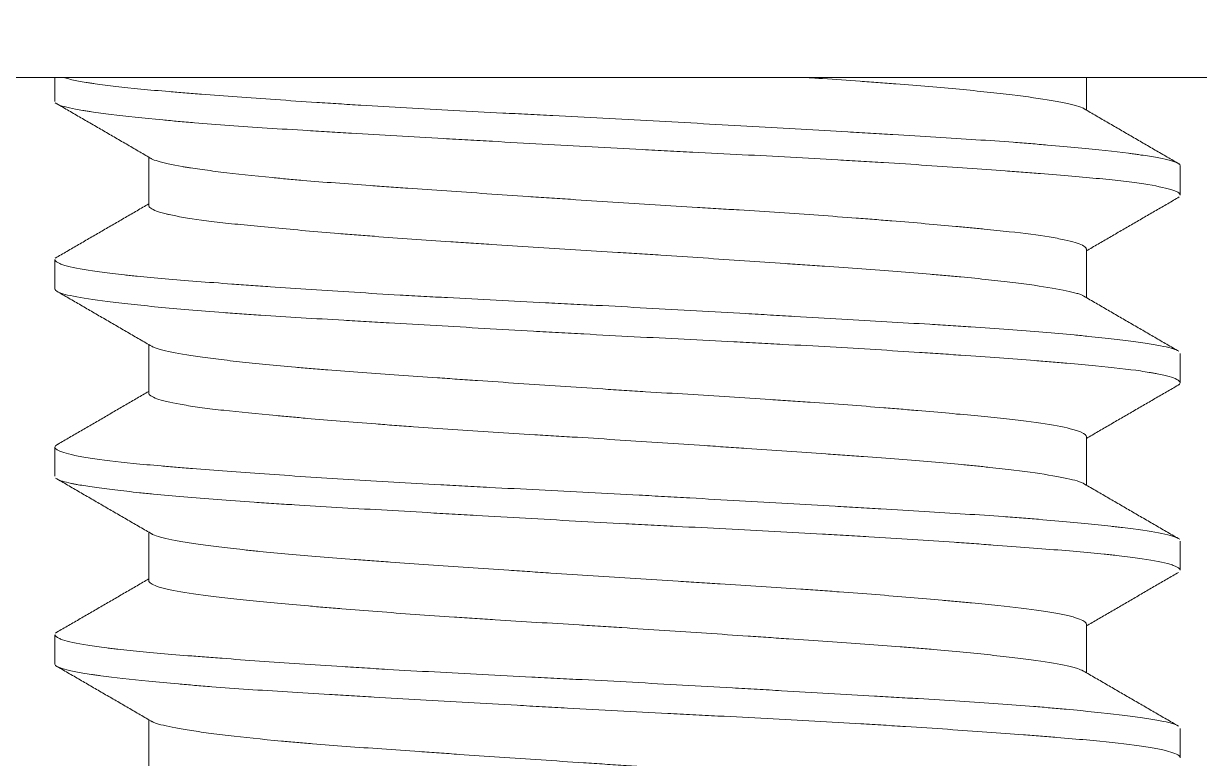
# Model space of a CAD drawing. Header units: millimetres. Extents: x 296 to 1136, y 93 to 687.
# Drawn here: x 680.71 to 686.98, y 319 to 322.92 of the extents above; entities that cross this region are included whole.
import ezdxf

# ---------------------------------------------------------------- set-up
doc = ezdxf.new("R2010")
doc.units = ezdxf.units.MM
doc.header["$LTSCALE"] = 0.75
doc.layers.add('DIM', color=3, linetype='Continuous')
doc.styles.get("Standard").update_dxf_attribs({"font": 'arial.ttf'})
doc.dimstyles.new('사본 ISO-25', dxfattribs={"dimtxt": 6, "dimasz": 6, "dimexe": 2.1, "dimexo": 2.1, "dimgap": 2, "dimtad": 1, "dimtih": 1, "dimtoh": 1, "dimdec": 1, "dimdsep": 46, "dimtxsty": 'Standard', "dimcen": 0, "dimclrd": 3, "dimclre": 3, "dimclrt": 4, "dimazin": 2, "dimtp": 0.1, "dimtm": 0.1, "dimtfac": 0.714286, "dimtdec": 1, "dimtmove": 0, "dimatfit": 3, "dimfxl": 1, "dimarcsym": 0})

msp = doc.modelspace()

# ---------------------------------------------------------------- linework, layer by layer
at = {"color": 7, "linetype": 'Continuous', "lineweight": 18}
for p, q in [((699.6767, 322.6311), (651.0767, 322.6311)), ((680.8768, 322.503), (680.8768, 322.6311)), ((686.3768, 322.6311), (686.3768, 322.4564)), ((681.3768, 321.9477), (681.3768, 322.2059)), ((686.8768, 322.1589), (686.8768, 322.0037)), ((686.3768, 321.7143), (686.3768, 321.4564)), ((680.8768, 321.5037), (680.8768, 321.6584)), ((681.3768, 320.9474), (681.3768, 321.206)), ((686.8768, 321.1587), (686.8768, 321.003)), ((686.3768, 320.7148), (686.3768, 320.4564)), ((680.8768, 320.5035), (680.8768, 320.6592)), ((681.3768, 319.9474), (681.3768, 320.2058)), ((686.8768, 320.1585), (686.8768, 320.0038)), ((686.3768, 319.7147), (686.3768, 319.4562)), ((680.8768, 319.5032), (680.8768, 319.6585)), ((681.3768, 318.9478), (681.3768, 319.2058)), ((686.8768, 319.1593), (686.8768, 319.0033))]:
    msp.add_line(p, q, dxfattribs=at)
for points, knots in [([(686.8768, 322.159), (686.8769, 322.1606), (686.8765, 322.1623), (686.8749, 322.1651), (686.874, 322.1662), (686.8717, 322.1686), (686.8703, 322.1697), (686.8552, 322.1802), (686.8259, 322.189), (686.759, 322.2025), (686.7328, 322.2071), (686.6876, 322.2141), (686.6716, 322.2164), (686.646, 322.22), (686.6372, 322.2212), (686.6192, 322.2236), (686.61, 322.2248), (686.5251, 322.2356), (686.436, 322.2454), (686.2824, 322.2602), (686.2278, 322.2652), (686.1554, 322.2714), (686.1407, 322.2726), (686.1108, 322.2751), (686.0957, 322.2763), (686.0497, 322.28), (686.0184, 322.2824), (685.8588, 322.2943), (685.7212, 322.3032), (685.5002, 322.3168), (685.4241, 322.3214), (685.3062, 322.3283), (685.2662, 322.3306), (685.1857, 322.3353), (685.1452, 322.3377), (684.9408, 322.3495), (684.7722, 322.3591), (684.5118, 322.374), (684.4237, 322.379), (684.245, 322.3891), (684.1557, 322.3942), (683.9772, 322.404), (683.888, 322.4088), (683.7097, 322.4181), (683.6207, 322.4227), (683.4871, 322.4295), (683.4426, 322.4317), (683.3536, 322.4363), (683.3091, 322.4386), (683.1767, 322.4454), (683.0899, 322.4499), (682.8335, 322.4636), (682.6681, 322.4729), (682.4683, 322.485), (682.4287, 322.4875), (682.3502, 322.4924), (682.3115, 322.4949), (682.1976, 322.5024), (682.0509, 322.5123), (681.9142, 322.5221), (681.7827, 322.5318), (681.7194, 322.5366), (681.6285, 322.5436), (681.5987, 322.5459), (681.5411, 322.5505), (681.5131, 322.5528), (681.4319, 322.5596), (681.3811, 322.5641), (681.2392, 322.5777), (681.1581, 322.5869), (681.0826, 322.5978), (681.0745, 322.599), (681.0587, 322.6015), (681.0358, 322.6051), (681.0151, 322.6088), (680.9767, 322.6161), (680.9484, 322.6226), (680.9267, 322.6291), (680.9221, 322.6306)], [0, 0, 0, 0, 0.010496, 0.010496, 0.018037, 0.018037, 0.025578, 0.025578, 0.085906, 0.085906, 0.11607, 0.11607, 0.131153, 0.131153, 0.138694, 0.138694, 0.146235, 0.146235, 0.206563, 0.206563, 0.236727, 0.236727, 0.244268, 0.244268, 0.251809, 0.251809, 0.266891, 0.266891, 0.327219, 0.327219, 0.357383, 0.357383, 0.372465, 0.372465, 0.387547, 0.387547, 0.447876, 0.447876, 0.47804, 0.47804, 0.508204, 0.508204, 0.538368, 0.538368, 0.568532, 0.568532, 0.583614, 0.583614, 0.598696, 0.598696, 0.62886, 0.62886, 0.689189, 0.689189, 0.704271, 0.704271, 0.719353, 0.719353, 0.749517, 0.779681, 0.779681, 0.809845, 0.809845, 0.824927, 0.824927, 0.840009, 0.840009, 0.870173, 0.870173, 0.930502, 0.930502, 0.938043, 0.938043, 0.945584, 0.960666, 0.960666, 0.99083, 1, 1, 1, 1]), ([(686.3631, 322.4644), (686.3542, 322.4696), (686.3411, 322.4747), (686.3159, 322.4822), (686.3073, 322.4845), (686.2883, 322.4892), (686.2779, 322.4915), (686.2441, 322.4986), (686.2184, 322.5034), (686.1321, 322.5177), (686.0623, 322.5275), (685.9597, 322.54), (685.9383, 322.5425), (685.8941, 322.5476), (685.8712, 322.5501), (685.8008, 322.5577), (685.7514, 322.5627), (685.5961, 322.5774), (685.483, 322.5866), (685.3449, 322.5972), (685.3294, 322.5983), (685.2981, 322.6007), (685.2823, 322.6018), (685.2346, 322.6054), (685.2024, 322.6077), (685.1047, 322.6147), (685.0382, 322.6194), (684.943, 322.6261), (684.9156, 322.628), (684.8879, 322.6299)], [0, 0, 0, 0, 0.097221, 0.097221, 0.140624, 0.140624, 0.184026, 0.184026, 0.270832, 0.270832, 0.444443, 0.444443, 0.487846, 0.487846, 0.531249, 0.531249, 0.618055, 0.618055, 0.791666, 0.791666, 0.813368, 0.813368, 0.835069, 0.835069, 0.878472, 0.878472, 0.965278, 0.965278, 1, 1, 1, 1]), ([(680.8868, 322.4901), (680.8877, 322.4896), (680.8887, 322.489), (680.9063, 322.4793), (680.9386, 322.4705), (680.9987, 322.4591), (681.0117, 322.4568), (681.0328, 322.4533), (681.0401, 322.4521), (681.0551, 322.4498), (681.0937, 322.4439), (681.138, 322.438), (681.2547, 322.4237), (681.3463, 322.4138), (681.4655, 322.4026), (681.479, 322.4014), (681.5064, 322.3989), (681.5203, 322.3976), (681.5626, 322.3939), (681.5914, 322.3914), (681.6801, 322.384), (681.742, 322.3792), (681.9355, 322.3652), (682.0752, 322.3562), (682.2447, 322.346), (682.2637, 322.3448), (682.302, 322.3425), (682.3596, 322.3391), (682.4182, 322.3356), (682.5365, 322.3287), (682.6973, 322.3194), (682.8644, 322.3098), (682.992, 322.3025), (683.0564, 322.2988), (683.1216, 322.295), (683.1654, 322.2925), (683.1873, 322.2913), (683.3854, 322.28), (683.5625, 322.2699), (683.8296, 322.2554), (683.9189, 322.2506), (684.0532, 322.2436), (684.098, 322.2413), (684.1879, 322.2367), (684.2329, 322.2344), (684.4559, 322.2231), (684.63, 322.2142), (684.8846, 322.2005), (684.9684, 322.1958), (685.0924, 322.1887), (685.1335, 322.1863), (685.215, 322.1814), (685.2551, 322.179), (685.4529, 322.1668), (685.6018, 322.1569), (685.8116, 322.1421), (685.8792, 322.1372), (685.9771, 322.1299), (686.0092, 322.1275), (686.0716, 322.1227), (686.102, 322.1204), (686.2497, 322.1089), (686.3549, 322.1), (686.4932, 322.0863), (686.5361, 322.0817), (686.615, 322.0722), (686.6506, 322.0675), (686.7456, 322.0531), (686.7936, 322.0432), (686.8345, 322.0307), (686.8417, 322.0282), (686.8542, 322.0232), (686.8594, 322.0207), (686.8721, 322.0132), (686.8764, 322.0083), (686.8768, 322.0033), (686.8768, 322.0031), (686.8768, 322.0028)], [0, 0, 0, 0, 0.003745, 0.003745, 0.062265, 0.062265, 0.076895, 0.076895, 0.08421, 0.08421, 0.091526, 0.120786, 0.120786, 0.179306, 0.179306, 0.186621, 0.186621, 0.193937, 0.193937, 0.208567, 0.208567, 0.237827, 0.237827, 0.296348, 0.296348, 0.303663, 0.303663, 0.310978, 0.325608, 0.325608, 0.354868, 0.384128, 0.384128, 0.398759, 0.406074, 0.406074, 0.413389, 0.413389, 0.471909, 0.471909, 0.501169, 0.501169, 0.5158, 0.5158, 0.53043, 0.53043, 0.58895, 0.58895, 0.618211, 0.618211, 0.632841, 0.632841, 0.647471, 0.647471, 0.705991, 0.705991, 0.735252, 0.735252, 0.749882, 0.749882, 0.764512, 0.764512, 0.823033, 0.823033, 0.852293, 0.852293, 0.881553, 0.881553, 0.940074, 0.940074, 0.954704, 0.954704, 0.969334, 0.969334, 0.998594, 0.998594, 1, 1, 1, 1]), ([(681.3887, 322.1989), (681.3896, 322.1984), (681.3905, 322.1978), (681.3998, 322.1926), (681.4114, 322.188), (681.4562, 322.1742), (681.4992, 322.165), (681.5626, 322.1543), (681.5699, 322.1531), (681.5848, 322.1506), (681.5925, 322.1494), (681.6161, 322.1458), (681.6326, 322.1433), (681.6843, 322.136), (681.7216, 322.1311), (681.842, 322.1162), (681.9335, 322.1062), (682.0496, 322.095), (682.0627, 322.0938), (682.0891, 322.0914), (682.1025, 322.0901), (682.1429, 322.0865), (682.1704, 322.0841), (682.2544, 322.077), (682.3706, 322.0678), (682.495, 322.0586), (682.5913, 322.0516), (682.6403, 322.0481), (682.6904, 322.0446), (682.7241, 322.0422), (682.7411, 322.041), (682.8944, 322.0303), (683.035, 322.0206), (683.2519, 322.0058), (683.3252, 322.0008), (683.4368, 321.9932), (683.4742, 321.9907), (683.5308, 321.9869), (683.5497, 321.9857), (683.5875, 321.9831), (683.6064, 321.9819), (683.7008, 321.9756), (683.7762, 321.9706), (683.9269, 321.961), (684.0021, 321.9563), (684.1524, 321.947), (684.2274, 321.9424), (684.3398, 321.9354), (684.3773, 321.9331), (684.4517, 321.9284), (684.4886, 321.9261), (684.6714, 321.9145), (684.8127, 321.9052), (685.0172, 321.8906), (685.0842, 321.8857), (685.1827, 321.8782), (685.215, 321.8757), (685.2785, 321.8707), (685.3096, 321.8682), (685.4627, 321.8557), (685.5763, 321.8458), (685.7072, 321.8339), (685.7328, 321.8315), (685.7829, 321.8268), (685.8075, 321.8244), (685.8786, 321.8174), (685.9231, 321.8128), (686.0475, 321.7989), (686.1188, 321.7896), (686.1929, 321.7775), (686.2069, 321.7751), (686.2335, 321.7702), (686.2459, 321.7677), (686.2807, 321.7603), (686.3004, 321.7553), (686.3496, 321.7403), (686.3691, 321.7303), (686.3762, 321.7183), (686.3768, 321.7163), (686.3768, 321.7142)], [0, 0, 0, 0, 0.003579, 0.003579, 0.033397, 0.033397, 0.093035, 0.093035, 0.100489, 0.100489, 0.107944, 0.107944, 0.122853, 0.122853, 0.152672, 0.152672, 0.212309, 0.212309, 0.219764, 0.219764, 0.227219, 0.227219, 0.242128, 0.242128, 0.271947, 0.301766, 0.301766, 0.316675, 0.32413, 0.32413, 0.331584, 0.331584, 0.391222, 0.391222, 0.42104, 0.42104, 0.43595, 0.43595, 0.443404, 0.443404, 0.450859, 0.450859, 0.480678, 0.480678, 0.510497, 0.510497, 0.540315, 0.540315, 0.555225, 0.555225, 0.570134, 0.570134, 0.629771, 0.629771, 0.65959, 0.65959, 0.674499, 0.674499, 0.689409, 0.689409, 0.749046, 0.749046, 0.763956, 0.763956, 0.778865, 0.778865, 0.808684, 0.808684, 0.868321, 0.868321, 0.88323, 0.88323, 0.89814, 0.89814, 0.927959, 0.927959, 0.987596, 0.987596, 1, 1, 1, 1]), ([(686.3609, 321.4656), (686.3567, 321.4679), (686.3517, 321.4701), (686.3399, 321.4747), (686.3331, 321.477), (686.31, 321.484), (686.2914, 321.4886), (686.2256, 321.5026), (686.1688, 321.5121), (686.0813, 321.5245), (686.0629, 321.527), (686.0248, 321.532), (686.0051, 321.5345), (685.9439, 321.542), (685.8568, 321.552), (685.7589, 321.5619), (685.6814, 321.5693), (685.6417, 321.573), (685.6003, 321.5766), (685.5724, 321.579), (685.5583, 321.5802), (685.4299, 321.5909), (685.3082, 321.6001), (685.1146, 321.614), (685.0482, 321.6187), (684.9459, 321.6259), (684.9113, 321.6283), (684.8587, 321.6319), (684.841, 321.6331), (684.8056, 321.6356), (684.7878, 321.6368), (684.6276, 321.6478), (684.482, 321.6578), (684.2589, 321.6729), (684.1837, 321.6779), (684.0697, 321.6855), (684.0314, 321.688), (683.9551, 321.693), (683.917, 321.6954), (683.727, 321.7076), (683.5764, 321.7167), (683.3527, 321.7306), (683.2785, 321.7352), (683.1678, 321.7423), (683.1312, 321.7446), (683.0588, 321.7494), (683.023, 321.7517), (682.8459, 321.7636), (682.7101, 321.7733), (682.5477, 321.7858), (682.5156, 321.7883), (682.4522, 321.7933), (682.4208, 321.7959), (682.3287, 321.8034), (682.2698, 321.8085), (682.1568, 321.8183), (682.1028, 321.8232), (681.9994, 321.8327), (681.9502, 321.8374), (681.88, 321.8444), (681.8572, 321.8467), (681.813, 321.8514), (681.7917, 321.8537), (681.7301, 321.8608), (681.6923, 321.8654), (681.5878, 321.8796), (681.5305, 321.8892), (681.4802, 321.9005), (681.4748, 321.9017), (681.4645, 321.9042), (681.4497, 321.908), (681.4368, 321.9118), (681.4136, 321.9193), (681.3897, 321.9294), (681.3792, 321.9394), (681.3771, 321.9454), (681.3768, 321.9465), (681.3768, 321.9477)], [0, 0, 0, 0, 0.014571, 0.014571, 0.029624, 0.029624, 0.05973, 0.05973, 0.119942, 0.119942, 0.134995, 0.134995, 0.150048, 0.150048, 0.180153, 0.210259, 0.210259, 0.225312, 0.232839, 0.232839, 0.240365, 0.240365, 0.300577, 0.300577, 0.330683, 0.330683, 0.345736, 0.345736, 0.353263, 0.353263, 0.360789, 0.360789, 0.421001, 0.421001, 0.451107, 0.451107, 0.46616, 0.46616, 0.481213, 0.481213, 0.541425, 0.541425, 0.571531, 0.571531, 0.586584, 0.586584, 0.601637, 0.601637, 0.661848, 0.661848, 0.676901, 0.676901, 0.691954, 0.691954, 0.72206, 0.72206, 0.752166, 0.752166, 0.782272, 0.782272, 0.797325, 0.797325, 0.812378, 0.812378, 0.842484, 0.842484, 0.902696, 0.902696, 0.910222, 0.910222, 0.917749, 0.932802, 0.932802, 0.962908, 0.993014, 0.993014, 1, 1, 1, 1]), ([(686.8633, 321.1741), (686.8472, 321.1827), (686.8169, 321.1912), (686.748, 321.2045), (686.7205, 321.2091), (686.6583, 321.2184), (686.5888, 321.2278), (686.5049, 321.2375), (686.4365, 321.2449), (686.4128, 321.2474), (686.3635, 321.2524), (686.3379, 321.2549), (686.2062, 321.2674), (686.0892, 321.2773), (685.8968, 321.2914), (685.8297, 321.2959), (685.7249, 321.3028), (685.6892, 321.3051), (685.6346, 321.3085), (685.6162, 321.3097), (685.5793, 321.312), (685.5607, 321.3131), (685.3924, 321.3233), (685.2356, 321.3324), (684.99, 321.3466), (684.9064, 321.3514), (684.7995, 321.3576), (684.7566, 321.36), (684.7132, 321.3625), (684.6481, 321.3662), (684.6045, 321.3687), (684.3863, 321.3812), (684.2097, 321.3912), (683.9419, 321.4059), (683.8522, 321.4107), (683.7394, 321.4165), (683.7168, 321.4177), (683.6718, 321.42), (683.6044, 321.4235), (683.5374, 321.4269), (683.3155, 321.4382), (683.1413, 321.4471), (682.928, 321.4586), (682.8643, 321.462), (682.8011, 321.4655), (682.7591, 321.4679), (682.7381, 321.4691), (682.634, 321.4751), (682.5529, 321.4799), (682.316, 321.4944), (682.1664, 321.5043), (681.9899, 321.5167), (681.9552, 321.5192), (681.9039, 321.5229), (681.8869, 321.5242), (681.8533, 321.5266), (681.8367, 321.5278), (681.7548, 321.5339), (681.6925, 321.5386), (681.5147, 321.5525), (681.4085, 321.5613), (681.3032, 321.5717), (681.2917, 321.5728), (681.2691, 321.5751), (681.258, 321.5763), (681.2254, 321.5798), (681.2046, 321.5821), (681.1452, 321.5891), (681.1094, 321.5938), (681.0132, 321.6082), (680.964, 321.618), (680.9216, 321.6306), (680.9142, 321.6332), (680.9013, 321.6382), (680.8958, 321.6407), (680.8826, 321.6481), (680.8778, 321.653), (680.8769, 321.6582), (680.8768, 321.6586), (680.8768, 321.659)], [0, 0, 0, 0, 0.056027, 0.056027, 0.085452, 0.085452, 0.114878, 0.144304, 0.144304, 0.159016, 0.159016, 0.173729, 0.173729, 0.232581, 0.232581, 0.262006, 0.262006, 0.276719, 0.276719, 0.284075, 0.284075, 0.291432, 0.291432, 0.350283, 0.350283, 0.379709, 0.379709, 0.387065, 0.394422, 0.394422, 0.409134, 0.409134, 0.467986, 0.467986, 0.497411, 0.497411, 0.504768, 0.504768, 0.512124, 0.526837, 0.526837, 0.585688, 0.585688, 0.600401, 0.607757, 0.607757, 0.615114, 0.615114, 0.644539, 0.644539, 0.703391, 0.703391, 0.718104, 0.718104, 0.72546, 0.72546, 0.732816, 0.732816, 0.762242, 0.762242, 0.821093, 0.821093, 0.82845, 0.82845, 0.835806, 0.835806, 0.850519, 0.850519, 0.879945, 0.879945, 0.938796, 0.938796, 0.953509, 0.953509, 0.968222, 0.968222, 0.997647, 0.997647, 1, 1, 1, 1]), ([(680.8768, 321.5021), (680.8772, 321.4983), (680.8802, 321.4945), (680.8893, 321.4884), (680.8938, 321.4862), (680.9049, 321.4816), (680.9114, 321.4793), (680.9339, 321.4725), (680.9528, 321.4681), (681.0208, 321.4545), (681.0813, 321.4453), (681.1764, 321.4333), (681.1965, 321.4308), (681.2382, 321.426), (681.2598, 321.4235), (681.3273, 321.4161), (681.4238, 321.4063), (681.5331, 321.3964), (681.6488, 321.3865), (681.7099, 321.3817), (681.8066, 321.3745), (681.8395, 321.3721), (681.9064, 321.3675), (681.9404, 321.3652), (682.0442, 321.3583), (682.1871, 321.3493), (682.339, 321.3403), (682.4563, 321.3334), (682.5158, 321.3299), (682.5766, 321.3264), (682.6175, 321.324), (682.638, 321.3228), (682.8235, 321.3121), (682.9925, 321.3024), (683.2524, 321.2876), (683.34, 321.2826), (683.473, 321.2751), (683.5177, 321.2726), (683.585, 321.2688), (683.6075, 321.2675), (683.6525, 321.265), (683.7647, 321.2589), (683.8765, 321.2528), (684.0549, 321.2435), (684.2326, 321.2344), (684.4093, 321.2255), (684.5193, 321.2198), (684.5413, 321.2187), (684.5852, 321.2164), (684.6072, 321.2152), (684.6727, 321.2118), (684.716, 321.2095), (684.9303, 321.1981), (685.0953, 321.1887), (685.3334, 321.1742), (685.4111, 321.1693), (685.5063, 321.1631), (685.5252, 321.1618), (685.5627, 321.1593), (685.6185, 321.1556), (685.6727, 321.1519), (685.779, 321.1444), (685.8471, 321.1395), (685.9781, 321.1298), (686.0408, 321.1251), (686.1309, 321.1182), (686.1749, 321.1147), (686.2174, 321.1113), (686.2453, 321.109), (686.2591, 321.1078), (686.3271, 321.1021), (686.3777, 321.0976), (686.5192, 321.0839), (686.5995, 321.0747), (686.6821, 321.0628), (686.6977, 321.0603), (686.7198, 321.0567), (686.727, 321.0554), (686.7407, 321.053), (686.7739, 321.0468), (686.8007, 321.0406), (686.8533, 321.0256), (686.8728, 321.0156), (686.8771, 321.0035), (686.877, 321.0012), (686.8746, 320.9964), (686.8725, 320.9941), (686.8683, 320.9911), (686.8673, 320.9904), (686.8661, 320.9897)], [0, 0, 0, 0, 0.022687, 0.022687, 0.036588, 0.036588, 0.05049, 0.05049, 0.078292, 0.078292, 0.133897, 0.133897, 0.147798, 0.147798, 0.161699, 0.161699, 0.189502, 0.217304, 0.217304, 0.245107, 0.245107, 0.259008, 0.259008, 0.272909, 0.272909, 0.300712, 0.328514, 0.328514, 0.342416, 0.349366, 0.349366, 0.356317, 0.356317, 0.411922, 0.411922, 0.439724, 0.439724, 0.453626, 0.453626, 0.460576, 0.460576, 0.467527, 0.495329, 0.495329, 0.523132, 0.550934, 0.550934, 0.557885, 0.557885, 0.564835, 0.564835, 0.578737, 0.578737, 0.634342, 0.634342, 0.662144, 0.662144, 0.669095, 0.669095, 0.676045, 0.689947, 0.689947, 0.717749, 0.717749, 0.745552, 0.745552, 0.759453, 0.766403, 0.766403, 0.773354, 0.773354, 0.801157, 0.801157, 0.856762, 0.856762, 0.870663, 0.870663, 0.877613, 0.877613, 0.884564, 0.912366, 0.912366, 0.967971, 0.967971, 0.981873, 0.981873, 0.995774, 0.995774, 1, 1, 1, 1]), ([(681.3972, 321.1943), (681.4025, 321.1918), (681.4089, 321.1892), (681.423, 321.1844), (681.4306, 321.182), (681.4476, 321.1774), (681.4568, 321.1751), (681.5073, 321.1634), (681.5604, 321.154), (681.6589, 321.1395), (681.6948, 321.1346), (681.7537, 321.1271), (681.7741, 321.1246), (681.8162, 321.1195), (681.8379, 321.117), (681.9496, 321.1045), (682.0492, 321.0946), (682.1864, 321.0828), (682.2286, 321.0792), (682.2722, 321.0757), (682.3016, 321.0733), (682.3164, 321.0722), (682.3914, 321.0663), (682.453, 321.0617), (682.643, 321.0478), (682.7762, 321.0385), (682.951, 321.0264), (682.9864, 321.024), (683.0401, 321.0203), (683.0581, 321.0191), (683.0942, 321.0166), (683.1123, 321.0153), (683.2029, 321.0091), (683.276, 321.0041), (683.4969, 320.9892), (683.6465, 320.9791), (683.8173, 320.968), (683.8363, 320.9668), (683.8744, 320.9643), (683.8935, 320.9631), (683.9507, 320.9595), (683.9886, 320.9571), (684.102, 320.9501), (684.1771, 320.9455), (684.4004, 320.9317), (684.547, 320.9226), (684.7093, 320.9119), (684.7273, 320.9107), (684.763, 320.9083), (684.8162, 320.9047), (684.8685, 320.9011), (684.9719, 320.8939), (685.1063, 320.8842), (685.2341, 320.8743), (685.3275, 320.8668), (685.3582, 320.8643), (685.4187, 320.8592), (685.4486, 320.8567), (685.5363, 320.8492), (685.648, 320.8393), (685.8003, 320.8253), (685.8916, 320.8161), (685.9562, 320.8091), (685.9771, 320.8068), (686.0175, 320.8021), (686.0369, 320.7997), (686.13, 320.788), (686.1916, 320.7785), (686.2652, 320.7638), (686.2866, 320.7589), (686.3138, 320.7513), (686.322, 320.7488), (686.3368, 320.7437), (686.3433, 320.7412), (686.3677, 320.7303), (686.3769, 320.7221), (686.3768, 320.714)], [0, 0, 0, 0, 0.01662, 0.01662, 0.031673, 0.031673, 0.046726, 0.046726, 0.106938, 0.106938, 0.137044, 0.137044, 0.152097, 0.152097, 0.16715, 0.16715, 0.227362, 0.227362, 0.242415, 0.249941, 0.249941, 0.257468, 0.257468, 0.287574, 0.287574, 0.347786, 0.347786, 0.362839, 0.362839, 0.370365, 0.370365, 0.377892, 0.377892, 0.407998, 0.407998, 0.46821, 0.46821, 0.475736, 0.475736, 0.483263, 0.483263, 0.498316, 0.498316, 0.528422, 0.528422, 0.588634, 0.588634, 0.596161, 0.596161, 0.603687, 0.61874, 0.61874, 0.648846, 0.678952, 0.678952, 0.694005, 0.694005, 0.709058, 0.709058, 0.739164, 0.76927, 0.799376, 0.799376, 0.814429, 0.814429, 0.829482, 0.829482, 0.889694, 0.889694, 0.9198, 0.9198, 0.934853, 0.934853, 0.949906, 0.949906, 1, 1, 1, 1]), ([(686.3661, 320.4625), (686.3579, 320.468), (686.345, 320.4733), (686.3126, 320.4833), (686.2943, 320.4879), (686.2617, 320.495), (686.25, 320.4973), (686.2249, 320.5021), (686.2114, 320.5045), (686.1404, 320.5165), (686.0714, 320.5263), (685.9503, 320.5412), (685.8961, 320.5475), (685.8372, 320.5538), (685.8132, 320.5563), (685.801, 320.5576), (685.764, 320.5613), (685.7388, 320.5638), (685.6097, 320.5762), (685.4974, 320.5855), (685.3156, 320.5994), (685.2527, 320.6041), (685.1713, 320.6099), (685.1548, 320.6111), (685.1218, 320.6135), (685.072, 320.617), (685.0215, 320.6206), (684.8516, 320.6325), (684.7106, 320.6421), (684.5282, 320.6546), (684.4914, 320.6571), (684.4172, 320.6622), (684.3797, 320.6647), (684.267, 320.6723), (684.1165, 320.6824), (683.9656, 320.6923), (683.8144, 320.702), (683.7386, 320.7067), (683.6249, 320.7138), (683.5869, 320.7161), (683.511, 320.7208), (683.4732, 320.7231), (683.3607, 320.7301), (683.2867, 320.7347), (683.0679, 320.7486), (682.9262, 320.758), (682.7543, 320.7703), (682.7201, 320.7728), (682.6529, 320.7778), (682.6199, 320.7803), (682.5223, 320.7877), (682.3963, 320.7977), (682.2785, 320.8077), (682.1933, 320.8151), (682.1654, 320.8176), (682.1107, 320.8225), (682.0838, 320.8249), (681.9524, 320.837), (681.8591, 320.8461), (681.736, 320.8601), (681.6978, 320.8647), (681.6449, 320.8718), (681.628, 320.8742), (681.5956, 320.879), (681.5802, 320.8815), (681.5074, 320.8936), (681.4628, 320.9035), (681.4157, 320.9186), (681.4002, 320.9249), (681.39, 320.9312), (681.3863, 320.9337), (681.3847, 320.935), (681.3806, 320.9388), (681.3787, 320.9413), (681.3772, 320.9449), (681.3769, 320.9461), (681.3768, 320.9472)], [0, 0, 0, 0, 0.034961, 0.034961, 0.064894, 0.064894, 0.079861, 0.079861, 0.094827, 0.094827, 0.154693, 0.154693, 0.184626, 0.192109, 0.192109, 0.199593, 0.199593, 0.214559, 0.214559, 0.274425, 0.274425, 0.304358, 0.304358, 0.311841, 0.311841, 0.319324, 0.334291, 0.334291, 0.394157, 0.394157, 0.409123, 0.409123, 0.42409, 0.42409, 0.454023, 0.483956, 0.483956, 0.513889, 0.513889, 0.528855, 0.528855, 0.543822, 0.543822, 0.573755, 0.573755, 0.63362, 0.63362, 0.648587, 0.648587, 0.663553, 0.663553, 0.693486, 0.723419, 0.723419, 0.738386, 0.738386, 0.753352, 0.753352, 0.813218, 0.813218, 0.843151, 0.843151, 0.858118, 0.858118, 0.873084, 0.873084, 0.93295, 0.93295, 0.962883, 0.970366, 0.970366, 0.977849, 0.977849, 0.992816, 0.992816, 1, 1, 1, 1]), ([(686.868, 320.1713), (686.8663, 320.1724), (686.8644, 320.1735), (686.8601, 320.1758), (686.8576, 320.1769), (686.8522, 320.1792), (686.8492, 320.1803), (686.8395, 320.1838), (686.8321, 320.186), (686.8069, 320.1928), (686.7862, 320.1973), (686.7128, 320.2109), (686.6488, 320.2202), (686.5592, 320.2311), (686.549, 320.2323), (686.5282, 320.2348), (686.4963, 320.2384), (686.4626, 320.2421), (686.3928, 320.2495), (686.2932, 320.2594), (686.1809, 320.2693), (686.0919, 320.2766), (686.0461, 320.2803), (685.9985, 320.2839), (685.9664, 320.2863), (685.9501, 320.2875), (685.8022, 320.2981), (685.6614, 320.307), (685.4371, 320.3206), (685.3601, 320.3251), (685.2413, 320.3321), (685.2011, 320.3344), (685.1195, 320.3391), (685.0782, 320.3415), (684.8706, 320.3535), (684.7004, 320.3633), (684.4391, 320.3782), (684.351, 320.3832), (684.2173, 320.3907), (684.1724, 320.3932), (684.0823, 320.3982), (684.0374, 320.4007), (683.9028, 320.408), (683.8134, 320.4127), (683.6352, 320.4219), (683.4577, 320.431), (683.2814, 320.44), (683.1497, 320.4468), (683.1058, 320.4491), (683.0191, 320.4537), (682.9762, 320.4559), (682.7635, 320.4675), (682.5999, 320.4769), (682.3643, 320.4915), (682.2873, 320.4964), (682.1369, 320.5065), (681.9921, 320.5164), (681.8583, 320.5262), (681.73, 320.5358), (681.6685, 320.5405), (681.5805, 320.5474), (681.5518, 320.5497), (681.4959, 320.5542), (681.4686, 320.5565), (681.3896, 320.5634), (681.3406, 320.5679), (681.2041, 320.5816), (681.1272, 320.5909), (681.049, 320.603), (681.0343, 320.6054), (681.0066, 320.6103), (680.9938, 320.6128), (680.9584, 320.6203), (680.9389, 320.6253), (680.892, 320.6402), (680.8763, 320.6502), (680.8769, 320.6621), (680.8781, 320.6645), (680.8824, 320.6692), (680.8855, 320.6715), (680.8904, 320.6742), (680.8912, 320.6746), (680.892, 320.675)], [0, 0, 0, 0, 0.006794, 0.006794, 0.01387, 0.01387, 0.020947, 0.020947, 0.0351, 0.0351, 0.063406, 0.063406, 0.120019, 0.120019, 0.127095, 0.127095, 0.134172, 0.148325, 0.148325, 0.176631, 0.204937, 0.204937, 0.21909, 0.226167, 0.226167, 0.233243, 0.233243, 0.289855, 0.289855, 0.318162, 0.318162, 0.332315, 0.332315, 0.346468, 0.346468, 0.40308, 0.40308, 0.431386, 0.431386, 0.445539, 0.445539, 0.459692, 0.459692, 0.487999, 0.487999, 0.516305, 0.544611, 0.544611, 0.558764, 0.558764, 0.572917, 0.572917, 0.629529, 0.629529, 0.657836, 0.657836, 0.686142, 0.714448, 0.714448, 0.742754, 0.742754, 0.756907, 0.756907, 0.77106, 0.77106, 0.799366, 0.799366, 0.855979, 0.855979, 0.870132, 0.870132, 0.884285, 0.884285, 0.912591, 0.912591, 0.969203, 0.969203, 0.983356, 0.983356, 0.997509, 0.997509, 1, 1, 1, 1]), ([(680.8887, 320.489), (680.9022, 320.4812), (680.9273, 320.4736), (680.9697, 320.4647), (680.9754, 320.4635), (680.9872, 320.4612), (681.0057, 320.4578), (681.0262, 320.4543), (681.07, 320.4474), (681.1357, 320.4381), (681.2158, 320.4285), (681.2814, 320.4211), (681.3041, 320.4187), (681.3515, 320.4137), (681.3762, 320.4112), (681.4527, 320.4037), (681.5608, 320.3937), (681.6803, 320.384), (681.8056, 320.3745), (681.8712, 320.3699), (681.9738, 320.363), (682.0087, 320.3607), (682.0801, 320.3561), (682.1166, 320.3538), (682.3009, 320.3424), (682.4557, 320.3334), (682.6985, 320.3193), (682.7812, 320.3146), (682.9081, 320.3073), (682.9508, 320.3048), (683.0372, 320.2999), (683.0805, 320.2974), (683.2978, 320.285), (683.4738, 320.2749), (683.7408, 320.2602), (683.8303, 320.2553), (683.9654, 320.2482), (684.0106, 320.2458), (684.1006, 320.2412), (684.1454, 320.2389), (684.3682, 320.2275), (684.5431, 320.2187), (684.8006, 320.205), (684.8856, 320.2004), (685.0118, 320.1933), (685.0535, 320.1909), (685.1356, 320.1862), (685.1761, 320.1838), (685.3762, 320.1717), (685.5279, 320.1619), (685.7073, 320.1495), (685.7426, 320.147), (685.8123, 320.142), (685.8466, 320.1395), (685.9473, 320.1321), (686.0112, 320.1273), (686.1938, 320.1134), (686.3033, 320.1045), (686.4246, 320.0931), (686.4481, 320.0908), (686.4821, 320.0873), (686.4933, 320.0862), (686.515, 320.0838), (686.5683, 320.078), (686.6155, 320.0722), (686.7177, 320.0579), (686.7709, 320.0482), (686.8137, 320.0369), (686.8182, 320.0356), (686.8268, 320.0331), (686.8308, 320.0319), (686.8421, 320.0281), (686.8486, 320.0256), (686.8651, 320.0181), (686.8721, 320.0131), (686.8763, 320.0064), (686.8769, 320.0044), (686.8768, 320.0026)], [0, 0, 0, 0, 0.050188, 0.050188, 0.057516, 0.057516, 0.064845, 0.079503, 0.079503, 0.108818, 0.138133, 0.138133, 0.152791, 0.152791, 0.167449, 0.167449, 0.196764, 0.226079, 0.226079, 0.255394, 0.255394, 0.270052, 0.270052, 0.284709, 0.284709, 0.34334, 0.34334, 0.372655, 0.372655, 0.387313, 0.387313, 0.40197, 0.40197, 0.460601, 0.460601, 0.489916, 0.489916, 0.504574, 0.504574, 0.519231, 0.519231, 0.577862, 0.577862, 0.607177, 0.607177, 0.621834, 0.621834, 0.636492, 0.636492, 0.695122, 0.695122, 0.70978, 0.70978, 0.724438, 0.724438, 0.753753, 0.753753, 0.812383, 0.812383, 0.827041, 0.827041, 0.83437, 0.83437, 0.841699, 0.871014, 0.871014, 0.929644, 0.929644, 0.936973, 0.936973, 0.944302, 0.944302, 0.958959, 0.958959, 0.988275, 0.988275, 1, 1, 1, 1]), ([(681.3896, 320.1984), (681.3943, 320.1955), (681.4004, 320.1926), (681.4314, 320.1806), (681.4683, 320.1715), (681.5315, 320.1596), (681.5451, 320.1572), (681.5736, 320.1524), (681.5886, 320.15), (681.6359, 320.1428), (681.7049, 320.133), (681.7856, 320.1231), (681.8506, 320.1156), (681.873, 320.1131), (681.9193, 320.1081), (681.9432, 320.1056), (682.0171, 320.0981), (682.0687, 320.0931), (682.1762, 320.0835), (682.2882, 320.0742), (682.409, 320.065), (682.503, 320.058), (682.5348, 320.0557), (682.5997, 320.051), (682.6327, 320.0486), (682.799, 320.0369), (682.937, 320.0274), (683.1512, 320.0127), (683.2419, 320.0065), (683.3347, 320.0002), (683.3719, 319.9976), (683.3906, 319.9964), (683.4468, 319.9926), (683.4843, 319.99), (683.6717, 319.9775), (683.8221, 319.9676), (684.0483, 319.9534), (684.1237, 319.9487), (684.2182, 319.9429), (684.2372, 319.9417), (684.2748, 319.9394), (684.3311, 319.9359), (684.3868, 319.9325), (684.5712, 319.921), (684.7146, 319.9117), (684.8885, 319.8997), (684.9403, 319.8961), (684.9915, 319.8924), (685.0255, 319.89), (685.0424, 319.8887), (685.1263, 319.8825), (685.1913, 319.8776), (685.3801, 319.8627), (685.4978, 319.8527), (685.6346, 319.8405), (685.6614, 319.838), (685.714, 319.8332), (685.7396, 319.8308), (685.8143, 319.8238), (685.8612, 319.8192), (685.9933, 319.8053), (686.0701, 319.7961), (686.1516, 319.7841), (686.1672, 319.7817), (686.1967, 319.7769), (686.2106, 319.7744), (686.2497, 319.7671), (686.2724, 319.7622), (686.3308, 319.7473), (686.3566, 319.7372), (686.3744, 319.7226), (686.377, 319.7181), (686.3768, 319.7137)], [0, 0, 0, 0, 0.018607, 0.018607, 0.078244, 0.078244, 0.093153, 0.093153, 0.108063, 0.108063, 0.137881, 0.1677, 0.1677, 0.182609, 0.182609, 0.197519, 0.197519, 0.227338, 0.227338, 0.257156, 0.286975, 0.286975, 0.301884, 0.301884, 0.316794, 0.316794, 0.376431, 0.376431, 0.40625, 0.413704, 0.413704, 0.421159, 0.421159, 0.436069, 0.436069, 0.495706, 0.495706, 0.525525, 0.525525, 0.532979, 0.532979, 0.540434, 0.555343, 0.555343, 0.614981, 0.614981, 0.62989, 0.637345, 0.637345, 0.6448, 0.6448, 0.674618, 0.674618, 0.734256, 0.734256, 0.749165, 0.749165, 0.764074, 0.764074, 0.793893, 0.793893, 0.853531, 0.853531, 0.86844, 0.86844, 0.883349, 0.883349, 0.913168, 0.913168, 0.972805, 0.972805, 1, 1, 1, 1]), ([(686.3594, 319.4664), (686.3519, 319.4703), (686.3419, 319.4742), (686.3221, 319.4804), (686.3138, 319.4828), (686.2956, 319.4874), (686.2857, 319.4898), (686.2321, 319.5015), (686.1764, 319.5109), (686.0908, 319.5232), (686.0729, 319.5256), (686.0355, 319.5306), (686.0159, 319.5331), (685.955, 319.5407), (685.8684, 319.5507), (685.7714, 319.5607), (685.6693, 319.5705), (685.6157, 319.5753), (685.5313, 319.5825), (685.5025, 319.5848), (685.4584, 319.5884), (685.4435, 319.5895), (685.4135, 319.5919), (685.3983, 319.5931), (685.3222, 319.5989), (685.2596, 319.6035), (685.0668, 319.6175), (684.9316, 319.6269), (684.7718, 319.6379), (684.7539, 319.6391), (684.718, 319.6416), (684.6999, 319.6428), (684.6456, 319.6466), (684.6093, 319.6491), (684.4997, 319.6565), (684.4261, 319.6616), (684.2035, 319.6766), (684.0528, 319.6867), (683.8614, 319.699), (683.8231, 319.7014), (683.7469, 319.7062), (683.709, 319.7086), (683.5956, 319.7156), (683.4456, 319.7248), (683.2978, 319.734), (683.1878, 319.741), (683.1513, 319.7433), (683.0786, 319.7481), (683.0423, 319.7504), (682.8632, 319.7624), (682.7267, 319.7721), (682.5319, 319.787), (682.4686, 319.792), (682.3762, 319.7995), (682.3458, 319.8021), (682.2859, 319.8071), (682.2567, 319.8096), (682.1708, 319.8171), (682.1162, 319.822), (682.0121, 319.8315), (681.913, 319.8408), (681.8243, 319.8501), (681.7616, 319.8571), (681.7414, 319.8595), (681.7027, 319.8642), (681.6842, 319.8666), (681.5955, 319.8784), (681.5373, 319.888), (681.4804, 319.9004), (681.4646, 319.9041), (681.4506, 319.9079), (681.4416, 319.9104), (681.4373, 319.9117), (681.4171, 319.918), (681.3919, 319.9282), (681.3803, 319.9381), (681.3773, 319.9445), (681.3769, 319.9461), (681.3768, 319.9476)], [0, 0, 0, 0, 0.025338, 0.025338, 0.04042, 0.04042, 0.055502, 0.055502, 0.11583, 0.11583, 0.130912, 0.130912, 0.145994, 0.145994, 0.176158, 0.206322, 0.206322, 0.236486, 0.236486, 0.251568, 0.251568, 0.259109, 0.259109, 0.26665, 0.26665, 0.296814, 0.296814, 0.357142, 0.357142, 0.364683, 0.364683, 0.372224, 0.372224, 0.387306, 0.387306, 0.41747, 0.41747, 0.477799, 0.477799, 0.492881, 0.492881, 0.507963, 0.507963, 0.538127, 0.568291, 0.568291, 0.583373, 0.583373, 0.598455, 0.598455, 0.658783, 0.658783, 0.688947, 0.688947, 0.704029, 0.704029, 0.719111, 0.719111, 0.749275, 0.749275, 0.779439, 0.809603, 0.809603, 0.824685, 0.824685, 0.839767, 0.839767, 0.900096, 0.900096, 0.915178, 0.922719, 0.922719, 0.93026, 0.93026, 0.960424, 0.990588, 0.990588, 1, 1, 1, 1]), ([(686.8601, 319.1757), (686.8595, 319.176), (686.8589, 319.1763), (686.8385, 319.1856), (686.803, 319.1945), (686.7388, 319.2059), (686.725, 319.2083), (686.6952, 319.2129), (686.6795, 319.2153), (686.6295, 319.2223), (686.5926, 319.2271), (686.4715, 319.2416), (686.377, 319.2514), (686.241, 319.2639), (686.2128, 319.2664), (686.1552, 319.2714), (686.1257, 319.2739), (686.0352, 319.2812), (685.9722, 319.2859), (685.7752, 319.2998), (685.6334, 319.3088), (685.4424, 319.3202), (685.4037, 319.3225), (685.3257, 319.3272), (685.2862, 319.3295), (685.1668, 319.3364), (685.0046, 319.3458), (684.8363, 319.3554), (684.7078, 319.3628), (684.6645, 319.3653), (684.5773, 319.3703), (684.5332, 319.3728), (684.3125, 319.3854), (684.1351, 319.3954), (683.8676, 319.4099), (683.7782, 319.4146), (683.6438, 319.4215), (683.599, 319.4238), (683.5316, 319.4272), (683.5091, 319.4284), (683.4644, 319.4306), (683.4421, 319.4318), (683.2421, 319.442), (683.0689, 319.4509), (682.8156, 319.4647), (682.7324, 319.4694), (682.6297, 319.4754), (682.6092, 319.4766), (682.5684, 319.479), (682.5481, 319.4802), (682.4877, 319.4838), (682.448, 319.4863), (682.2524, 319.4985), (682.1053, 319.5085), (681.8985, 319.5233), (681.8319, 319.5282), (681.7517, 319.5342), (681.7358, 319.5354), (681.7044, 319.5378), (681.658, 319.5413), (681.6134, 319.5448), (681.469, 319.5562), (681.3666, 319.5651), (681.2549, 319.5766), (681.2226, 319.58), (681.1922, 319.5836), (681.1724, 319.5859), (681.1626, 319.5871), (681.1153, 319.593), (681.0814, 319.5978), (680.9913, 319.6123), (680.9465, 319.6222), (680.9099, 319.6347), (680.9035, 319.6372), (680.8954, 319.641), (680.893, 319.6423), (680.8886, 319.6448), (680.8806, 319.65), (680.877, 319.655), (680.8768, 319.6588)], [0, 0, 0, 0, 0.00189, 0.00189, 0.060964, 0.060964, 0.075732, 0.075732, 0.0905, 0.0905, 0.120037, 0.120037, 0.179111, 0.179111, 0.193879, 0.193879, 0.208648, 0.208648, 0.238185, 0.238185, 0.297258, 0.297258, 0.312027, 0.312027, 0.326795, 0.326795, 0.356332, 0.385869, 0.385869, 0.400637, 0.400637, 0.415406, 0.415406, 0.47448, 0.47448, 0.504016, 0.504016, 0.518785, 0.518785, 0.526169, 0.526169, 0.533553, 0.533553, 0.592627, 0.592627, 0.622164, 0.622164, 0.629548, 0.629548, 0.636932, 0.636932, 0.651701, 0.651701, 0.710775, 0.710775, 0.740311, 0.740311, 0.747696, 0.747696, 0.75508, 0.769848, 0.769848, 0.828922, 0.828922, 0.84369, 0.851075, 0.851075, 0.858459, 0.858459, 0.887996, 0.887996, 0.947069, 0.947069, 0.961838, 0.961838, 0.969222, 0.969222, 0.976606, 1, 1, 1, 1]), ([(680.8769, 319.5018), (680.8771, 319.4996), (680.8783, 319.4974), (680.8814, 319.4941), (680.8827, 319.4929), (680.8859, 319.4906), (680.8915, 319.4872), (680.8993, 319.4838), (680.9178, 319.477), (680.9503, 319.4681), (680.9982, 319.459), (681.04, 319.4521), (681.0624, 319.4486), (681.087, 319.4451), (681.1039, 319.4427), (681.1127, 319.4415), (681.193, 319.4308), (681.2782, 319.4211), (681.426, 319.4063), (681.4786, 319.4013), (681.5627, 319.3938), (681.5915, 319.3914), (681.6362, 319.3877), (681.6513, 319.3864), (681.6818, 319.384), (681.6972, 319.3828), (681.8373, 319.3719), (681.972, 319.3629), (682.1887, 319.3493), (682.2635, 319.3448), (682.36, 319.3391), (682.3795, 319.3379), (682.4187, 319.3356), (682.4385, 319.3344), (682.4982, 319.3309), (682.5383, 319.3286), (682.7405, 319.3169), (682.9076, 319.3073), (683.1658, 319.2925), (683.2532, 319.2875), (683.3641, 319.2812), (683.3864, 319.28), (683.431, 319.2774), (683.4979, 319.2737), (683.5647, 319.2699), (683.6985, 319.2625), (683.8768, 319.2527), (684.055, 319.2435), (684.1886, 319.2367), (684.2332, 319.2344), (684.3222, 319.2299), (684.3668, 319.2276), (684.5002, 319.2208), (684.5877, 319.2163), (684.8462, 319.2027), (685.0132, 319.1934), (685.2151, 319.1814), (685.2552, 319.179), (685.3346, 319.1741), (685.374, 319.1716), (685.49, 319.1642), (685.5648, 319.1593), (685.7816, 319.1444), (685.9162, 319.1345), (686.0717, 319.1227), (686.1022, 319.1204), (686.1618, 319.1157), (686.1907, 319.1134), (686.2749, 319.1066), (686.3276, 319.1021), (686.4755, 319.0885), (686.5606, 319.0794), (686.6497, 319.0675), (686.6667, 319.065), (686.6986, 319.0602), (686.7135, 319.0578), (686.7554, 319.0504), (686.8034, 319.0406), (686.8521, 319.0256), (686.8689, 319.0157), (686.8755, 319.0083), (686.8766, 319.0058), (686.8768, 319.0032), (686.8768, 319.003), (686.8768, 319.0028)], [0, 0, 0, 0, 0.013253, 0.013253, 0.020395, 0.020395, 0.027536, 0.041818, 0.041818, 0.070383, 0.098948, 0.098948, 0.113231, 0.120372, 0.120372, 0.127513, 0.127513, 0.184643, 0.184643, 0.213208, 0.213208, 0.22749, 0.22749, 0.234631, 0.234631, 0.241773, 0.241773, 0.298902, 0.298902, 0.327467, 0.327467, 0.334608, 0.334608, 0.34175, 0.34175, 0.356032, 0.356032, 0.413162, 0.413162, 0.441727, 0.441727, 0.448868, 0.448868, 0.456009, 0.470292, 0.470292, 0.498857, 0.527421, 0.527421, 0.541704, 0.541704, 0.555986, 0.555986, 0.584551, 0.584551, 0.641681, 0.641681, 0.655963, 0.655963, 0.670246, 0.670246, 0.698811, 0.698811, 0.755941, 0.755941, 0.770223, 0.770223, 0.784505, 0.784505, 0.81307, 0.81307, 0.8702, 0.8702, 0.884483, 0.884483, 0.898765, 0.898765, 0.92733, 0.955895, 0.98446, 0.98446, 0.998742, 0.998742, 1, 1, 1, 1]), ([(681.3913, 319.1974), (681.3939, 319.1959), (681.3968, 319.1945), (681.4052, 319.1907), (681.4112, 319.1884), (681.425, 319.1837), (681.4327, 319.1814), (681.4754, 319.1699), (681.5225, 319.1606), (681.6125, 319.1462), (681.6458, 319.1413), (681.7189, 319.1314), (681.7582, 319.1264), (681.8844, 319.1115), (681.9791, 319.1015), (682.111, 319.0893), (682.1381, 319.0869), (682.1936, 319.0821), (682.222, 319.0798), (682.3087, 319.0727), (682.3684, 319.0681), (682.5528, 319.0542), (682.683, 319.045), (682.855, 319.0331), (682.8899, 319.0306), (682.9605, 319.0258), (682.9959, 319.0233), (683.1029, 319.016), (683.175, 319.011), (683.3936, 318.9961), (683.5424, 318.9861), (683.7323, 318.9735), (683.7705, 318.971), (683.8464, 318.9661), (683.8843, 318.9637), (683.9977, 318.9565), (684.1481, 318.9472), (684.2971, 318.9381), (684.4082, 318.9312), (684.4636, 318.9277), (684.5188, 318.9242), (684.5556, 318.9219), (684.5739, 318.9207), (684.7383, 318.9101), (684.8783, 318.9006), (685.0795, 318.886), (685.1451, 318.8811), (685.2413, 318.8736), (685.2729, 318.8711), (685.3199, 318.8674), (685.3354, 318.8661), (685.3662, 318.8636), (685.3814, 318.8623), (685.4568, 318.8561), (685.5146, 318.8511), (685.6255, 318.8413), (685.6785, 318.8365), (685.7797, 318.8271), (685.84, 318.8213), (685.8964, 318.8155), (685.9186, 318.8131), (685.9296, 318.812), (685.9618, 318.8085), (685.9825, 318.8061), (686.0822, 318.7945), (686.1495, 318.7851), (686.2321, 318.7706), (686.2565, 318.7657), (686.2884, 318.7582), (686.2982, 318.7557), (686.316, 318.7507), (686.324, 318.7481), (686.3599, 318.7356), (686.3751, 318.7256), (686.3768, 318.7151), (686.3768, 318.7143), (686.3768, 318.7135)], [0, 0, 0, 0, 0.009321, 0.009321, 0.024258, 0.024258, 0.039196, 0.039196, 0.098948, 0.098948, 0.128823, 0.128823, 0.158699, 0.158699, 0.218451, 0.218451, 0.233388, 0.233388, 0.248326, 0.248326, 0.278202, 0.278202, 0.337953, 0.337953, 0.352891, 0.352891, 0.367829, 0.367829, 0.397705, 0.397705, 0.457456, 0.457456, 0.472394, 0.472394, 0.487332, 0.487332, 0.517208, 0.547083, 0.547083, 0.562021, 0.56949, 0.56949, 0.576959, 0.576959, 0.63671, 0.63671, 0.666586, 0.666586, 0.681524, 0.681524, 0.688993, 0.688993, 0.696462, 0.696462, 0.726337, 0.726337, 0.756213, 0.756213, 0.786089, 0.793558, 0.793558, 0.801027, 0.801027, 0.815965, 0.815965, 0.875716, 0.875716, 0.905592, 0.905592, 0.92053, 0.92053, 0.935467, 0.935467, 0.995219, 0.995219, 1, 1, 1, 1])]:
    msp.add_open_spline(points, degree=3, knots=knots, dxfattribs=at)
for points in [[(681.3933, 322.1963), (681.1359, 322.3457), (680.8786, 322.4949)], [(686.357, 322.4679), (686.6145, 322.3183), (686.8721, 322.169)], [(680.8784, 321.6672), (681.1276, 321.8116), (681.3768, 321.9563)], [(686.8723, 321.9933), (686.6245, 321.8497), (686.3768, 321.7058)], [(681.4007, 321.1922), (681.1436, 321.3415), (680.8862, 321.4907)], [(686.3559, 321.4685), (686.6128, 321.3193), (686.87, 321.1702)], [(680.8854, 320.6711), (681.1312, 320.8135), (681.3768, 320.9562)], [(686.874, 320.9943), (686.6253, 320.8501), (686.3768, 320.7058)], [(681.3946, 320.1955), (681.137, 320.345), (680.8795, 320.4943)], [(686.3593, 320.4665), (686.6169, 320.317), (686.8744, 320.1677)], [(680.8796, 319.6679), (681.1283, 319.8121), (681.3768, 319.9564)], [(686.8677, 319.9908), (686.6221, 319.8485), (686.3768, 319.706)], [(681.3959, 319.1947), (681.139, 319.3439), (680.8818, 319.493)], [(686.3531, 319.47), (686.6101, 319.3206), (686.8675, 319.1715)]]:
    msp.add_open_spline(points, degree=2, dxfattribs=at)

# ---------------------------------------------------------------- leaders
at = {"layer": 'DIM'}
msp.add_leader([(676.4158, 356.1959), (677.3602, 259.6174), (690.6988, 259.6174)], dimstyle='사본 ISO-25', override={"dimasz": 4, "dimgap": 2, "dimtad": 0, "dimldrblk": 'Dot'}, dxfattribs=at)

doc.saveas('drawing.dxf')
